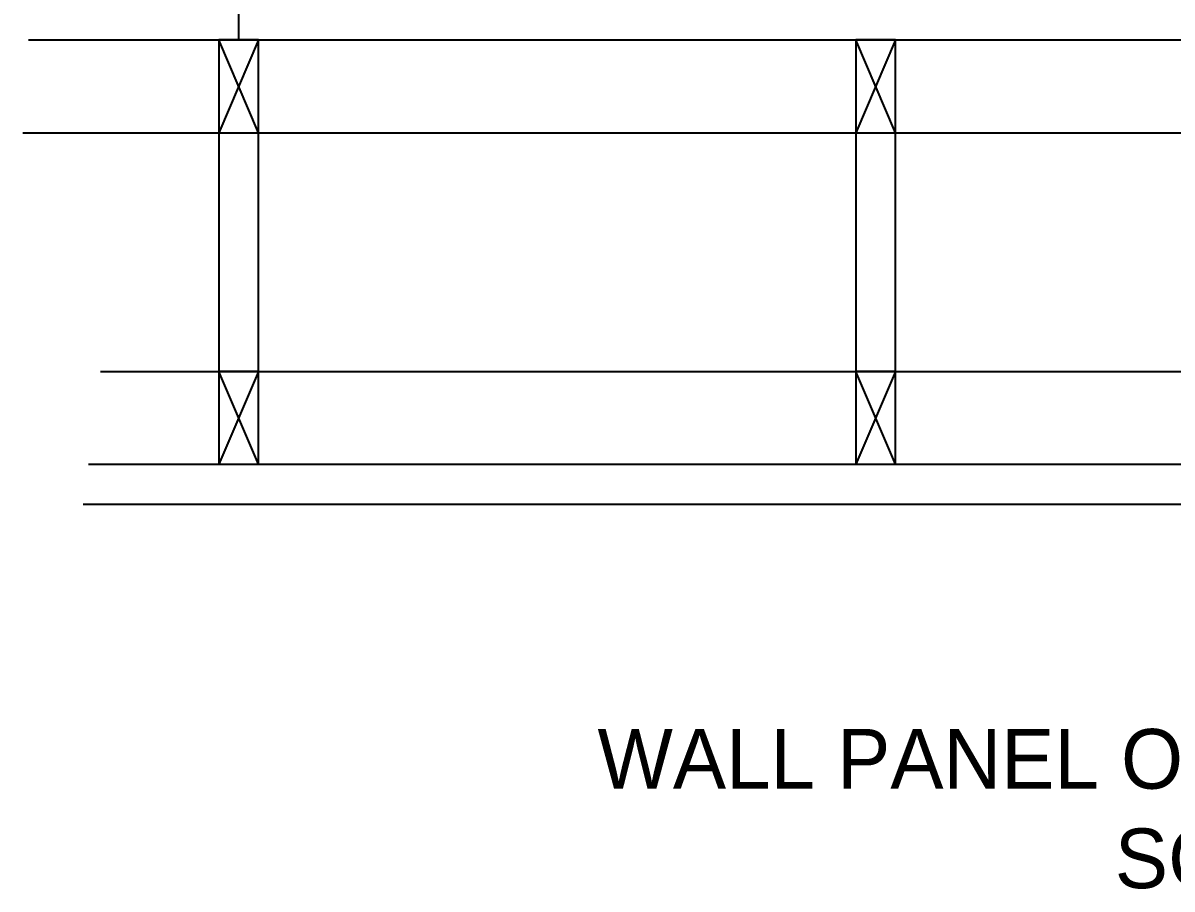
# Model space of a CAD drawing. Header units: inches. Extents: x -1316 to 22433, y -200 to 8737.
# Drawn here: x 146.06 to 189.37, y 520.45 to 553.1 of the extents above; entities that cross this region are included whole.
import ezdxf

# ---------------------------------------------------------------- set-up
doc = ezdxf.new("R2010")
doc.units = ezdxf.units.IN
doc.header["$LTSCALE"] = 10
doc.header["$MEASUREMENT"] = 0
doc.layers.get('0').update_dxf_attribs({"linetype": 'CONTINUOUS'})
for name, color, linetype in [('S-FLOR', 7, 'CONTINUOUS'), ('S-ROOF', 2, 'CONTINUOUS'), ('S-WALL', 6, 'CONTINUOUS')]:
    doc.layers.add(name, color=color, linetype=linetype)
doc.layers.add('VIEWPORT', color=14, linetype='CONTINUOUS', plot=False)
doc.styles.add('style2', font='arialbd.ttf')

# ---------------------------------------------------------------- blocks, each defined once
blk = doc.blocks.new('EH CRLSP')
for points in [[(-96.812, -95), (-96.812, -98.5), (-95.312, -98.5), (-95.312, -95), (-96.812, -95)], [(-72.797, -95), (-72.797, -98.5), (-71.297, -98.5), (-71.297, -95), (-72.797, -95)], [(-96.812, -107.5), (-96.812, -111), (-95.312, -111), (-95.312, -107.5), (-96.812, -107.5)], [(-72.797, -107.5), (-72.797, -111), (-71.297, -111), (-71.297, -107.5), (-72.797, -107.5)]]:
    blk.add_lwpolyline(points)
at = {"color": 5}
for points in [[(-95.312, -98.5), (-96.812, -95), (-95.312, -95), (-96.812, -98.5)], [(-71.297, -98.5), (-72.797, -95), (-71.297, -95), (-72.797, -98.5)], [(-95.312, -111), (-96.812, -107.5), (-95.312, -107.5), (-96.812, -111)], [(-71.297, -111), (-72.797, -107.5), (-71.297, -107.5), (-72.797, -111)]]:
    blk.add_lwpolyline(points, dxfattribs=at)
at = {"layer": 'S-FLOR'}
for p, q in [((-103.979, -95), (9.417, -95)), ((-101.722, -111), (7.16, -111)), ((-101.92, -112.5), (7.358, -112.5))]:
    blk.add_line(p, q, dxfattribs=at)
for points in [[(-96.812, -95), (-96.812, -111), (-95.312, -111), (-95.312, -95)], [(-72.797, -95), (-72.797, -111), (-71.297, -111), (-71.297, -95)]]:
    blk.add_lwpolyline(points, close=True, dxfattribs=at)
for points in [[(-104.188, -98.5), (9.625, -98.5)], [(-101.269, -107.5), (6.707, -107.5)]]:
    blk.add_lwpolyline(points, dxfattribs=at)
at = {"layer": 'S-WALL'}
blk.add_line((-96.062, 0), (-96.062, -95), dxfattribs=at)
at = {"layer": 'VIEWPORT', "insert": (-50.763, -116.396), "char_height": 2, "width": 73.26881, "attachment_point": 2, "style": 'style2'}
blk.add_mtext('{\\Fae2|c0;\\H1.375x;\\LDETAIL A3\\H0.7273x;\\P\\H1.125x;\\lWALL PANEL ON CRAWLSPACE/BASEMENT\\PSCALE: 1/2"=1\'-0"}', dxfattribs=at)
blk = doc.blocks.new('*U666')
blk.add_blockref('EH CRLSP', (-30.609, 110.785))

msp = doc.modelspace()

# ---------------------------------------------------------------- block references
at = {"layer": 'S-ROOF'}
msp.add_blockref('*U666', (280.85632, 536.68049), dxfattribs=at)

doc.saveas('drawing.dxf')
